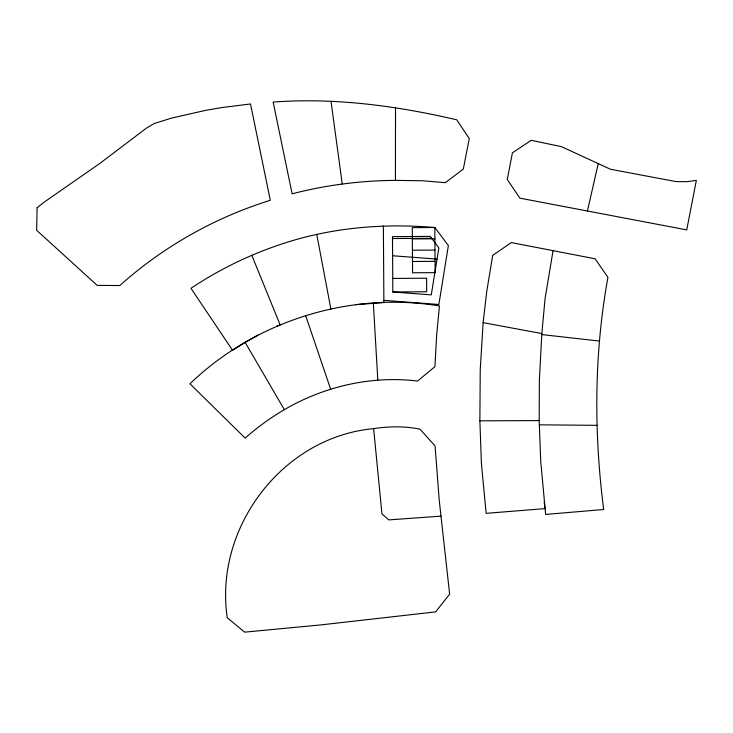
<?xml version="1.0" encoding="UTF-8"?>
<svg xmlns="http://www.w3.org/2000/svg" width="733" height="733" viewBox="0 0 733 733"><rect width="100%" height="100%" fill="white"/><g stroke="black" fill="none" stroke-linecap="round" stroke-linejoin="round"><path stroke-width="1.1" d="M395.435 180.382L422.419 180.749L445.307 182.682L463.32 169.057L469.276 138.592L456.723 119.809C396.718 105.809 334.844 97.489 273.162 102.07L292.119 193.833C325.791 185.028 360.636 180.639 395.435 180.382L395.518 107.852M539.186 420.595L539.369 379.886L541.852 333.57L483.129 322.648L486.739 291.505L492.695 255.396L511.249 242.577L595.114 258.786L607.932 277.376C594.023 353.856 593.803 432.516 603.69 509.508L545.645 514.429L540.725 461.259L539.186 420.595L479.877 420.824L480.243 369.588L483.129 322.648M553.048 250.659L545.059 298.688L541.76 334.569L599.53 341.065M587.435 210.985L598.229 163.596L561.487 146.664L531.242 140.305L512.422 152.803L507.282 179.484L519.917 198.167L686.739 229.896L696.35 180.382L686.913 181.692L676.083 181.601L610.543 169.277L598.229 163.596M284.349 409.674C324.05 386.355 371.713 375.424 417.544 381.059L434.926 366.656L436.685 334.706L439.443 305.954C350.108 291.212 255.093 320.889 189.975 383.808L245.134 438.105C257.237 427.376 270.385 417.828 284.349 409.674L245.179 342.421L232.535 350.273L190.965 288.307C224.619 265.822 261.837 248.899 300.869 238.243C344.483 226.579 389.929 223.675 434.834 227.505L448.376 245.555L438.865 304.507L383.863 300.356M245.179 342.421L257.86 335.155M276.588 326.304L280.153 324.911L251.767 255.221M373.628 428.631C282.397 437.042 213.871 527.888 227.257 617.745L244.639 632.148L321.091 624.883L435.604 611.881L449.641 594.188L439.214 500.126L435.063 445.911L419.945 429.126C404.662 426.075 388.985 426.285 373.628 428.631L381.939 513.842L388.756 519.889L441.019 516.151M355.89 304.644L383.881 302.564L383.377 225.883M392.494 238.537L431.636 238.289M412.34 238.931L434.907 238.784M412.413 250.219L434.981 250.072M412.487 261.498L435.054 261.351M392.751 278.439L426.597 278.219L426.688 291.761L392.833 291.981L392.476 236.64L430.216 236.393L438.856 247.91L431.27 294.886L392.833 291.981M539.369 424.838L597.01 425.332M392.604 255.753L437.042 259.106M305.707 315.749L330.665 389.269M316.757 234.413L330.885 309.024M331.023 101.401L342.265 184.084M544.198 501.839L544.967 508.61L486.153 513.347L481.416 463.65L479.877 420.824M373.317 303.013L377.825 380.106M37.099 207.732L36.65 230.299L97.177 285.366L119.791 285.549C163.193 246.7 214.705 217.6 270.312 200.292L250.503 103.967L222.383 107.494L205.139 110.472L171.018 118.233L154.361 123.511L146.554 128.028L99.798 163.459L44.099 202.189L37.099 207.732M434.834 227.505L412.267 227.651L412.56 272.786L435.127 272.639L434.834 227.505"/></g></svg>
